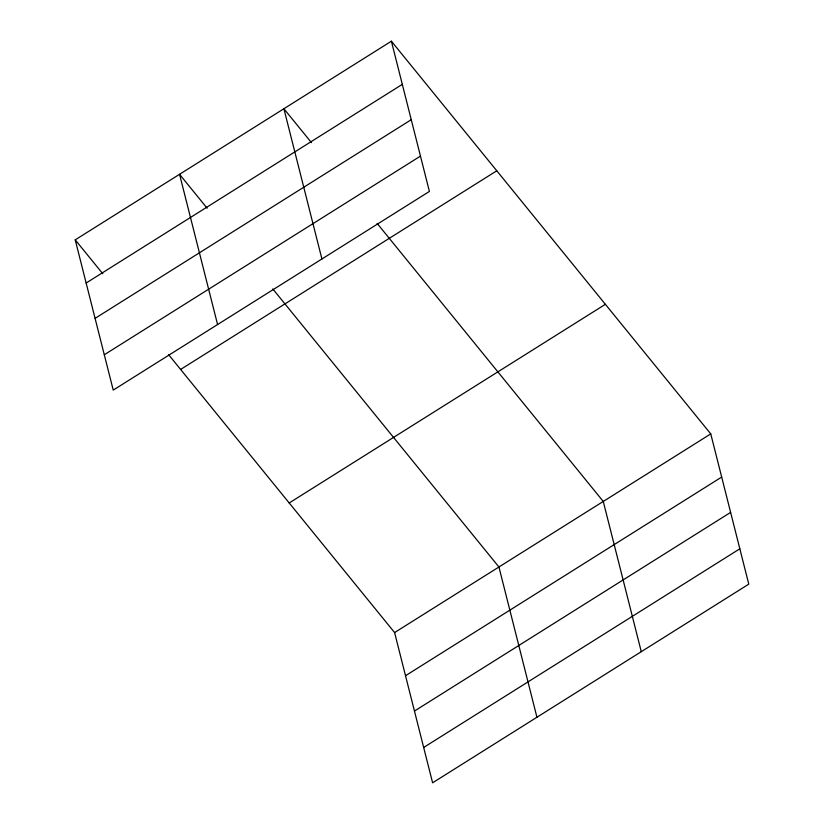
<?xml version="1.0" encoding="UTF-8"?>
<svg xmlns="http://www.w3.org/2000/svg" width="824" height="824" viewBox="0 0 824 824"><rect width="100%" height="100%" fill="white"/><g stroke="black" fill="none" stroke-linecap="round" stroke-linejoin="round"><path stroke-width="1.24" d="M391.39 41.2L429.407 191.436L113.238 390.102L75.221 239.856L391.39 41.2L710.762 433.898L748.779 584.144L432.61 782.8L394.593 632.564L168.457 354.495M86.149 283.023L402.318 84.357M95.09 318.352L411.258 119.696M104.298 354.763L420.467 156.107M180.621 369.451L496.779 170.795M289.203 502.97L605.372 304.313M394.593 632.564L710.762 433.898M405.511 675.721L721.68 477.065M414.451 711.061L730.62 512.394M423.67 747.461L739.828 548.805M311.462 142.634L283.899 108.747L321.916 258.983M377.124 223.386L603.261 501.445L641.278 651.681M207.123 208.194L179.56 174.307L217.577 324.543M272.796 288.946L498.932 567.005L536.939 717.24M75.221 239.856L102.794 273.753"/></g></svg>
